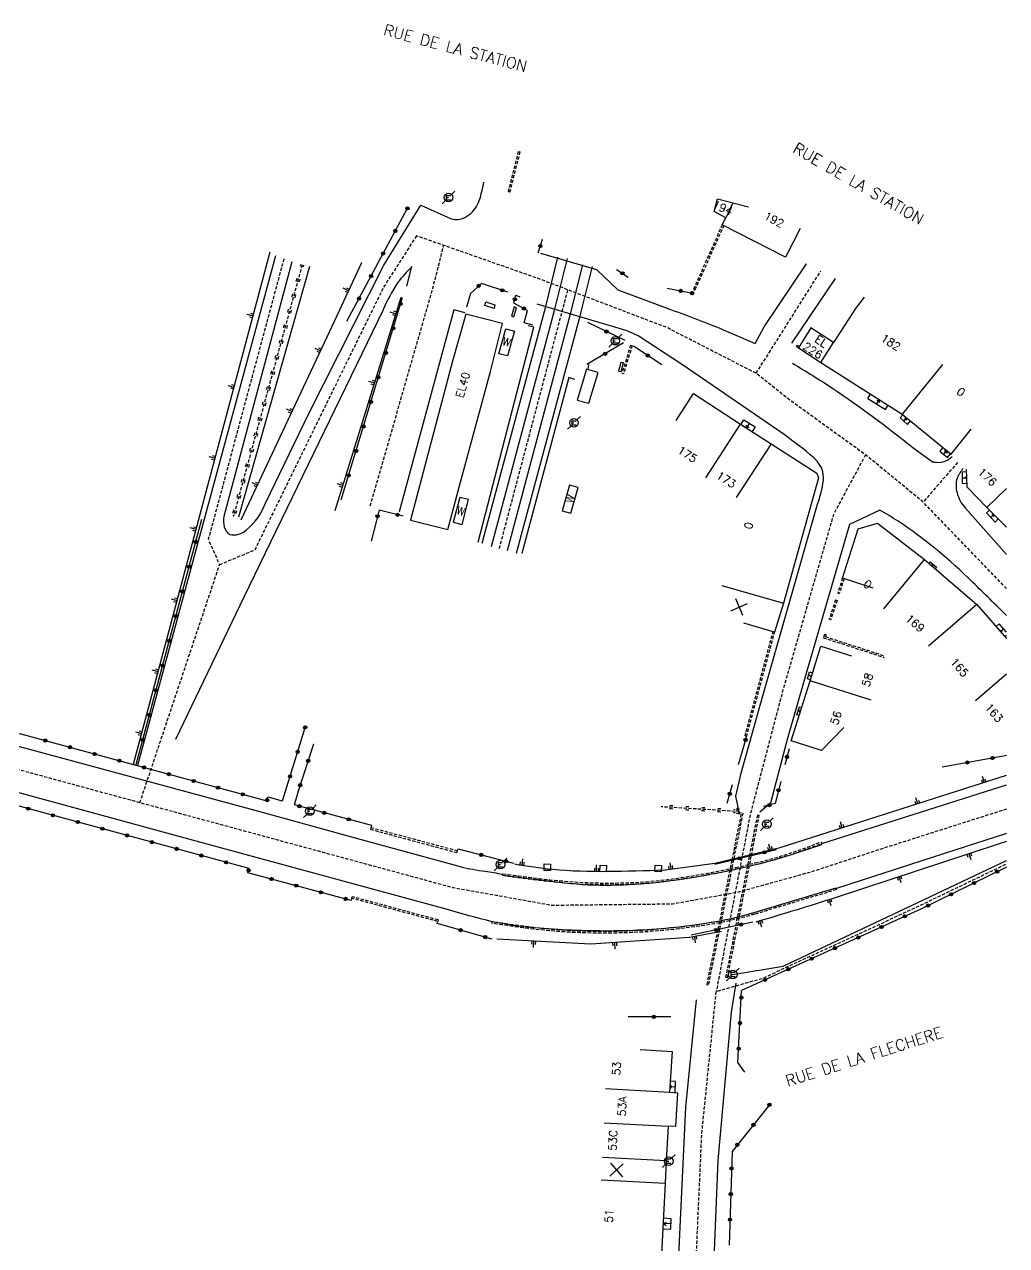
# Model space of a CAD drawing. Header units: millimetres. Extents: x 146000 to 147000, y 131000 to 131923.
# Drawn here: x 146846.6 to 147000, y 131661.8 to 131852.5 of the extents above; entities that cross this region are included whole.
import ezdxf
from ezdxf.enums import TextEntityAlignment as Align

# ---------------------------------------------------------------- set-up
doc = ezdxf.new("R2010")
doc.units = ezdxf.units.MM
doc.linetypes.add('DASHED', pattern=[0.75, 0.5, -0.25])
doc.layers.get('0').update_dxf_attribs({"linetype": 'CONTINUOUS'})
for name, color, linetype in [('W0001', 6, 'DASHED'), ('W0008', 7, 'CONTINUOUS'), ('W0100', 7, 'CONTINUOUS'), ('W0112', 1, 'DASHED'), ('W0211', 2, 'CONTINUOUS'), ('W0220', 5, 'DASHED'), ('W0322', 7, 'CONTINUOUS'), ('W0471', 7, 'CONTINUOUS'), ('W0700', 7, 'CONTINUOUS'), ('W0984', 7, 'CONTINUOUS'), ('W0989', 7, 'CONTINUOUS'), ('W0991', 7, 'CONTINUOUS'), ('W1102', 7, 'CONTINUOUS')]:
    doc.layers.add(name, color=color, linetype=linetype)
doc.styles.get("Standard").update_dxf_attribs({"font": 'romans.shx', "width": 0.85})

# ---------------------------------------------------------------- blocks, each defined once
blk = doc.blocks.new('t211o')
at = {"color": 0, "linetype": 'Continuous'}
for p, q in [((-0.29, 0.5), (-0.29, 0)), ((0, 1), (0, 0)), ((0.29, 0.5), (0.29, 0))]:
    blk.add_line(p, q, dxfattribs=at)
blk = doc.blocks.new('t322o')
at = {"color": 0, "linetype": 'Continuous'}
for radius in [0.25, 0.15]:
    blk.add_circle((0, 0), radius, dxfattribs=at)
blk = doc.blocks.new('t991o')
at = {"color": 0, "linetype": 'Continuous'}
for p, q in [((-1, 1), (1, -1)), ((-1, -1), (1, 1))]:
    blk.add_line(p, q, dxfattribs=at)
blk = doc.blocks.new('T471')
for p, q in [((-0.333334, 0.333334), (-0.333334, -0.333334)), ((-0.333334, 0.333334), (0.333334, 0.333334)), ((-0.333334, 0), (0, 0)), ((0.500001, 0.500001), (1.000002, 1.000002)), ((-0.500001, -0.500001), (-1.000002, -1.000002)), ((-0.333334, -0.333334), (0.333334, -0.333334))]:
    blk.add_line(p, q)
blk.add_ellipse((0, 0), major_axis=(0.471405, 0.471405), ratio=1, start_param=5.4977871438, end_param=11.780972451)
blk = doc.blocks.new('t112o')
at = {"color": 0, "linetype": 'Continuous'}
for p, q in [((-0.5, 0.5), (0.5, 0.5)), ((-0.5, -0.5), (-0.5, 0.5)), ((0.5, 0.5), (0.5, -0.5)), ((0.5, -0.5), (-0.5, -0.5))]:
    blk.add_line(p, q, dxfattribs=at)

msp = doc.modelspace()

# ---------------------------------------------------------------- linework, layer by layer
at = {"layer": 'W0001'}
for p, q in [((146960.89, 131798.03), (146970.97, 131813.99)), ((146992.35, 131784.12), (146986.97, 131777.92))]:
    msp.add_line(p, q, dxfattribs=at)
at = {"layer": 'W0001', "flags": 128}
for points in [[(146907.84, 131819.5), (146902.67, 131811.43), (146882.57, 131770.42), (146877.08, 131768.12), (146877.08, 131768.12)], [(146900.61, 131777.33), (146910.41, 131811.34), (146912.09, 131818.01), (146907.84, 131819.5), (146907.84, 131819.5)], [(147000, 131764.4), (146986.97, 131777.92), (146977.97, 131785.3), (146965.9, 131794.03), (146960.89, 131798.03), (146946.88, 131805.21), (146940.86, 131807.49), (146931.49, 131811.07), (146926.95, 131812.8), (146912.09, 131818.01), (146912.09, 131818.01)], [(146887.13, 131815.93), (146875.33, 131772.12), (146877.08, 131768.12), (146877.08, 131768.12)], [(146920.79, 131770.68), (146928.9, 131801.3), (146931.49, 131811.07), (146931.49, 131811.07)], [(146977.97, 131785.3), (146972.96, 131776), (146965.03, 131748.44), (146959.95, 131729.1), (146958.66, 131722.37)], [(147000, 131729.97), (146979.83, 131723.55), (146969.71, 131720.21), (146958, 131716.96), (146947.84, 131715.13), (146929, 131714.92), (146913.59, 131717.67), (146887.44, 131724.78), (146864.64, 131730.97), (146809.63, 131745.91), (146712.46, 131772.34), (146712.46, 131772.34)], [(146864.64, 131730.97), (146867.27, 131738.84), (146877.08, 131768.12), (146877.08, 131768.12)], [(147000, 131443), (146969.78, 131521.82), (146965.68, 131533.32), (146962.65, 131541.81), (146957.15, 131561.29), (146955.04, 131571.27), (146952.17, 131588.49), (146951.39, 131594.43), (146950.29, 131609.84), (146951.09, 131649.87), (146952.4, 131679.23), (146954.65, 131701.48), (146961.87, 131703.55), (146986.43, 131714.89), (147000, 131721.43)], [(146958.66, 131722.37), (146956.68, 131712.07)], [(146956.67, 131711.98), (146954.65, 131701.48), (146954.65, 131701.48)]]:
    msp.add_lwpolyline(points, dxfattribs=at)
at = {"layer": 'W0008'}
for p, q in [((146864.34, 131736.86), (146885.87, 131816.44)), ((146973.22, 131812.84), (146966.43, 131802.75))]:
    msp.add_line(p, q, dxfattribs=at)
at = {"layer": 'W0008', "flags": 128}
for points in [[(146888.39, 131815.43), (146877.77, 131775.65, 0.132), (146877.83, 131774.05, 0.1945), (146878.67, 131772.86, 0.2553), (146881.27, 131773.58, 0.1313), (146884.27, 131777.77), (146891.02, 131791.78), (146902.72, 131814.93), (146908.53, 131824.28), (146913.14, 131822.19, 0.256), (146916.04, 131822.78, 0.1497), (146917.65, 131825.03, 0.0438), (146918.34, 131827.9), (146918.34, 131827.9)], [(146927.23, 131816.78), (146935.95, 131814.24), (146939.28, 131811.08), (146947.67, 131807.95, -0.0138), (146956.28, 131804.62), (146960.74, 131802.67), (146962.13, 131805.29), (146968.73, 131815.15), (146968.73, 131815.15)], [(146906.35, 131811.65), (146907.14, 131814.71, 0.0369), (146904.89, 131812.14, 0.0419), (146902.62, 131807.94), (146880.87, 131763.06), (146870.21, 131740.82), (146870.21, 131740.82)], [(146958.28, 131729.3), (146957.72, 131731.98), (146958.57, 131735.6), (146961.54, 131746.23), (146970.45, 131777.57, 0.0529), (146971.4, 131781.29, 0.1128), (146971.15, 131783.13, 0.0907), (146969.85, 131784.89, 0.0217), (146965.24, 131788.47), (146949.41, 131799.35), (146942.45, 131803.9), (146940.74, 131804.65), (146926.67, 131808.82), (146926.67, 131808.82)], [(146966.56, 131799.6, -0.0098), (146972.87, 131795.68, -0.0204), (146985.35, 131786.46), (146988.44, 131784.22, 0.0191), (146989.07, 131784.13, 0.1195), (146990.41, 131784.29, 0.0846), (146991.5, 131785.06), (146991.5, 131785.06)], [(146993.2, 131783.19, 0.0134), (146992.69, 131782.43, 0.0541), (146992.28, 131781.65, 0.1483), (146992.26, 131779.41, 0.1211), (146993.53, 131777), (147000, 131769.75, -0.0069)], [(147000, 131760.21, 0.00259), (146994.74, 131765.36, 0.0478), (146983.07, 131774.93, 0.0087), (146980.2, 131776.68), (146975.47, 131774.42), (146968.52, 131750.65), (146965.74, 131740.84), (146963.15, 131730.91), (146961.47, 131729.47), (146961.47, 131729.47)], [(146713.33, 131775.91), (146749.39, 131766.71), (146788.73, 131755.93), (146790.65, 131754.71), (146793.25, 131754.01), (146811.96, 131748.83), (146838.89, 131741.6), (146883.72, 131729.47), (146899.18, 131725.21), (146914.68, 131720.99, 0.0278), (146918.62, 131720.26, -0.0041), (146921.21, 131719.83), (146921.3, 131719.63), (146931, 131718.47, 0.033), (146938.29, 131718.1, 0.0244), (146945.6, 131718.58, 0.0212), (146955.46, 131720.15, 0.0284), (146966.08, 131722.79), (146971.17, 131724.42), (146971.14, 131724.61), (147000, 131733.75, 0.067)], [(147000, 131726.17), (146988.51, 131722.48), (146973.45, 131717.57), (146973.34, 131717.63), (146960.54, 131713.77, -0.0416), (146950.41, 131711.73, -0.0286), (146938.72, 131710.94, -0.0236), (146926.99, 131711.38, -0.0331), (146919.65, 131712.38, -0.0126), (146912.49, 131714.35), (146875.71, 131724.35), (146826.83, 131737.66), (146788.74, 131747.91), (146784.63, 131748.99), (146753.76, 131757.44), (146711.37, 131769.18), (146711.37, 131769.18)], [(146957.71, 131702.77), (146956.97, 131698.25), (146954.91, 131675.07), (146953.84, 131649.41), (146953.05, 131625.29, 0.0155), (146952.97, 131611.91, 0.0171), (146954.42, 131592, 0.025), (146955.99, 131580.12, 0.0499), (146956.73, 131577.46, 0.0814), (146958.65, 131574.54, 0.0503), (146961.9, 131571.59), (146965.11, 131569.16), (146977.55, 131560.03, 0.0404), (146991.26, 131551.13, 0.0425), (146995.09, 131549.5, 0.0537), (146999.83, 131548.65, 0.000638), (147000, 131548.63, 0.0016)], [(147000, 131435.15), (146985.16, 131474), (146978.49, 131491.28), (146968.13, 131518.35, -0.005), (146963.61, 131530.47, -0.0075), (146960.16, 131540.47, -0.0235), (146953.35, 131565.09, -0.0164), (146950.33, 131580.89, -0.0165), (146948.35, 131596.86, -0.0107), (146947.61, 131607.77, -0.0221), (146947.52, 131630.46), (146948.34, 131650.32), (146949.89, 131683.4), (146951.59, 131700.2), (146951.59, 131700.2)]]:
    msp.add_lwpolyline(points, format="xyb", dxfattribs=at)
for points in [[(146915.43, 131807.48), (146913.67, 131807.96), (146905.13, 131776.39), (146905.13, 131776.39)], [(146917.48, 131771.64), (146926.15, 131805.22), (146925.3, 131805.45), (146925.3, 131805.45)], [(146932.56, 131797.06), (146931.65, 131797.38), (146924.3, 131769.88), (146924.3, 131769.88)], [(146934.38, 131798.68), (146932.93, 131793.85), (146934.76, 131793.35), (146936.2, 131798.18), (146934.38, 131798.68), (146934.38, 131798.68)]]:
    msp.add_lwpolyline(points, dxfattribs=at)
at = {"layer": 'W0100'}
for p, q in [((146978.33, 131794.1), (146978.76, 131794.78)), ((146978.33, 131794.1), (146981.07, 131792.37)), ((146979.7, 131793.23), (146980.13, 131793.91)), ((146980.13, 131793.91), (146979.73, 131793.71)), ((146980.13, 131793.91), (146980.11, 131793.47)), ((146981.07, 131792.37), (146981.5, 131793.04)), ((146959.4, 131789.5), (146959.39, 131789.92)), ((146959.87, 131790.22), (146959.4, 131789.5)), ((146959.4, 131789.5), (146959.79, 131789.66)), ((146983.97, 131790.56), (146984.39, 131791.07)), ((146984.39, 131791.07), (146984.06, 131790.95)), ((146984.39, 131791.07), (146984.34, 131790.73)), ((146990.19, 131785.39), (146990.66, 131785.96)), ((146990.66, 131785.96), (146990.23, 131785.88)), ((146990.66, 131785.96), (146990.67, 131785.53)), ((146993.08, 131781.71), (146993.73, 131781.7)), ((146993.73, 131781.7), (146993.55, 131781.79)), ((146993.73, 131781.7), (146993.55, 131781.61)), ((146997.54, 131775.51), (146998.02, 131775.98)), ((146998.02, 131775.98), (146997.72, 131775.94)), ((146998.02, 131775.98), (146997.97, 131775.69)), ((146988.55, 131768.16), (146988.36, 131767.94)), ((146988.36, 131767.94), (146988.39, 131768.11)), ((146988.36, 131767.94), (146988.52, 131768)), ((146999.54, 131758.11), (146999.06, 131757.68)), ((146999.06, 131757.68), (146999.16, 131757.97)), ((146999.06, 131757.68), (146999.37, 131757.75)), ((146969.07, 131750.87), (146969.54, 131750.73)), ((146969.54, 131750.73), (146969.31, 131750.65)), ((146969.54, 131750.73), (146969.39, 131750.91)), ((146967.47, 131745.34), (146967.8, 131745.24)), ((146967.8, 131745.24), (146967.59, 131745.18)), ((146967.8, 131745.24), (146967.66, 131745.41)), ((146947.41, 131686.62), (146947.67, 131686.82)), ((146947.41, 131686.62), (146947.64, 131686.39)), ((146948.27, 131686.57), (146947.41, 131686.62)), ((146946.35, 131665.24), (146946.89, 131665.49)), ((146946.35, 131665.24), (146946.86, 131664.94)), ((146947.58, 131665.18), (146946.35, 131665.24))]:
    msp.add_line(p, q, dxfattribs=at)
at = {"layer": 'W0100', "flags": 128}
for points in [[(146967.76, 131820.63), (146965.49, 131816.18), (146955.59, 131821.21), (146956.14, 131822.33), (146954.33, 131823.3), (146954.86, 131825.29), (146959.69, 131824.01), (146959.69, 131824.01)], [(146918.54, 131808.62), (146918.68, 131809.17), (146920.09, 131808.71), (146919.95, 131808.16), (146918.54, 131808.62), (146918.54, 131808.62)], [(146977.77, 131809.94), (146976.42, 131808.14), (146972.98, 131802.83), (146969.42, 131805.13), (146967.5, 131802), (146970.98, 131799.74), (146983.69, 131791.64), (146991.33, 131785.42), (146994.49, 131789.29), (146994.49, 131789.29)], [(146921.3, 131805.82), (146915.54, 131807.29), (146913.48, 131799.94), (146908.88, 131782.58), (146906.9, 131775.11), (146912.76, 131773.62), (146912.76, 131773.62)], [(146923.02, 131806.85), (146923.44, 131808.27), (146923.09, 131808.39), (146922.66, 131806.93), (146923.02, 131806.85), (146923.02, 131806.85)], [(146912.76, 131773.62), (146914.71, 131781.03), (146919.38, 131798.34), (146921.3, 131805.82), (146921.3, 131805.82)], [(146921.77, 131804.99), (146923.15, 131804.63), (146922.07, 131800.74), (146920.69, 131801.09), (146921.77, 131804.99), (146921.77, 131804.99)], [(146940.15, 131799.67), (146939.74, 131799.71), (146939.4, 131798.36), (146939.81, 131798.32), (146940.15, 131799.67), (146940.15, 131799.67)], [(146948.39, 131790.68), (146951.11, 131794.88), (146958.46, 131790.11), (146963.21, 131787.04), (146970.35, 131782.46), (146970.63, 131781.73), (146965.14, 131762.16), (146963.78, 131757.63), (146958.97, 131758.99), (146958.97, 131758.99)], [(146958.53, 131790.07), (146958.98, 131790.78), (146960.75, 131789.66), (146960.28, 131788.93), (146960.28, 131788.93)], [(146993.69, 131782.62), (146993.06, 131782.59), (146993.09, 131780.82), (146993.77, 131780.85), (146993.77, 131780.85)], [(146993.67, 131783.08), (146993.79, 131780.32), (146996.94, 131777.06), (147000, 131773.98)], [(146933.1, 131780.19), (146931.73, 131780.56), (146930.57, 131776.55), (146931.94, 131776.18), (146933.1, 131780.19), (146933.1, 131780.19)], [(146914.96, 131774.4), (146915.98, 131778.3), (146914.62, 131778.65), (146913.59, 131774.76), (146914.96, 131774.4), (146914.96, 131774.4)], [(146997.34, 131776.67), (146996.88, 131776.22), (146998.2, 131774.8), (146998.7, 131775.29), (146998.7, 131775.29)], [(146979.14, 131764.5), (146974.38, 131766.02), (146976.84, 131773.74), (146979.85, 131774.62), (146987.16, 131768.97), (146995.38, 131761.91), (147000, 131756.6)], [(146987.87, 131768.36), (146988.05, 131768.58), (146989.04, 131767.74), (146988.85, 131767.52), (146988.85, 131767.52)], [(147000, 131757.59), (146998.84, 131758.89), (146998.36, 131758.48), (146998.36, 131758.48)], [(146999.73, 131756.9), (147000, 131757.13)], [(146974.58, 131742.74), (146971.11, 131739.14), (146966.34, 131740.64), (146969.31, 131749.99), (146971.01, 131755.42), (146975.78, 131753.91), (146975.78, 131753.91)], [(146969.37, 131750.18), (146968.91, 131750.33), (146969.24, 131751.41), (146969.71, 131751.27), (146969.71, 131751.27)], [(146967.6, 131744.61), (146967.26, 131744.71), (146967.68, 131745.97), (146968, 131745.87), (146968, 131745.87)], [(146942.75, 131692.44), (146947.75, 131692.14), (146947.36, 131685.76), (146948.6, 131685.67), (146948.27, 131680.4), (146947.14, 131680.47), (146946.86, 131675.11), (146946.69, 131671.57), (146946.09, 131660.39), (146945.77, 131654.63), (146945.49, 131648.88), (146940.49, 131649.14), (146940.49, 131649.14)], [(146948.23, 131685.7), (146948.31, 131687.44), (146947.47, 131687.49), (146947.47, 131687.49)], [(146946.31, 131664.41), (146947.55, 131664.35), (146947.62, 131666.01), (146946.4, 131666.07), (146946.4, 131666.07)]]:
    msp.add_lwpolyline(points, dxfattribs=at)
at = {"layer": 'W0100'}
for points in [[(146983.79, 131791.56), (146983.4, 131791.07), (146984.54, 131790.05), (146984.98, 131790.59)], [(146990.06, 131786.45), (146989.59, 131785.88), (146990.79, 131784.9), (146991.26, 131785.47)]]:
    msp.add_lwpolyline(points, dxfattribs=at)
at = {"layer": 'W0112'}
for p, q in [((146922.19, 131826.39), (146923.79, 131832.66)), ((146922.43, 131826.33), (146924.03, 131832.6)), ((146923.79, 131832.66), (146924.03, 131832.6)), ((146922.43, 131826.33), (146922.19, 131826.39)), ((146955.59, 131821.21), (146951.09, 131811.12)), ((146955.82, 131821.1), (146951.32, 131811.02)), ((146951.09, 131811.12), (146951.32, 131811.02)), ((146941.27, 131802.42), (146939.94, 131798.02)), ((146941.51, 131802.34), (146940.18, 131797.94)), ((146941.27, 131802.42), (146941.51, 131802.34)), ((146967.29, 131802.43), (146967.15, 131802.21)), ((146967.15, 131802.21), (146967.5, 131802)), ((146967.29, 131802.43), (146967.63, 131802.21)), ((146940.18, 131797.94), (146939.94, 131798.02)), ((146974.38, 131766.02), (146973.63, 131763.7)), ((146974.61, 131765.95), (146973.86, 131763.62)), ((146973.63, 131763.7), (146973.86, 131763.62)), ((146973.28, 131762.64), (146972.3, 131759.61)), ((146973.52, 131762.56), (146972.54, 131759.53)), ((146973.28, 131762.64), (146973.52, 131762.56)), ((146972.54, 131759.53), (146972.3, 131759.61)), ((146959.15, 131741.39), (146963.54, 131757.69)), ((146959.39, 131741.32), (146963.78, 131757.63)), ((146971.56, 131757.26), (146971.38, 131756.73)), ((146971.8, 131757.18), (146971.56, 131757.26)), ((146971.8, 131757.18), (146971.7, 131756.9)), ((146971.38, 131756.73), (146980.9, 131753.67)), ((146971.7, 131756.9), (146980.98, 131753.91)), ((146959.15, 131741.39), (146959.39, 131741.32)), ((146958.52, 131729.16), (146957.08, 131721.99)), ((146958.81, 131729.34), (146957.35, 131722.06)), ((146957.87, 131730.12), (146957.84, 131729.33)), ((146957.84, 131729.33), (146958.52, 131729.16)), ((146957.87, 131730.12), (146958.12, 131730.11)), ((146958.12, 131730.11), (146958.1, 131729.52)), ((146958.1, 131729.52), (146958.81, 131729.34)), ((146959.88, 131722.66), (146961.14, 131729.09)), ((146960.15, 131722.73), (146961.38, 131729.04)), ((146961.14, 131729.09), (146961.38, 131729.04)), ((146900.72, 131727.11), (146900.64, 131726.82)), ((146900.64, 131726.82), (146914.19, 131723.17)), ((146900.72, 131727.11), (146914.26, 131723.47)), ((146970.33, 131724.58), (146971.05, 131724.85)), ((146971.05, 131724.85), (146971.14, 131724.61)), ((146914.19, 131723.17), (146914.27, 131723.47)), ((146964.51, 131722.57), (146965.26, 131722.79)), ((146965.26, 131722.79), (146966, 131723.03)), ((146965.33, 131722.55), (146966.08, 131722.79)), ((146966, 131723.03), (146966.73, 131723.27)), ((146966.08, 131722.79), (146966.81, 131723.03)), ((146966.73, 131723.27), (146967.45, 131723.52)), ((146966.81, 131723.03), (146967.53, 131723.28)), ((146967.45, 131723.52), (146968.17, 131723.78)), ((146967.53, 131723.28), (146968.26, 131723.54)), ((146968.17, 131723.78), (146968.89, 131724.04)), ((146968.26, 131723.54), (146968.98, 131723.8)), ((146968.89, 131724.04), (146969.61, 131724.31)), ((146968.98, 131723.8), (146969.7, 131724.07)), ((146969.61, 131724.31), (146970.33, 131724.58)), ((146969.7, 131724.07), (146970.42, 131724.34)), ((146970.42, 131724.34), (146971.14, 131724.61)), ((146957.08, 131721.99), (146954.9, 131711.15)), ((146957.35, 131722.06), (146955.16, 131711.21)), ((146956.81, 131720.68), (146957.71, 131720.87)), ((146957.71, 131720.87), (146958.47, 131721.03)), ((146957.75, 131711.77), (146959.88, 131722.66)), ((146958.02, 131711.82), (146960.15, 131722.73)), ((146958.47, 131721.03), (146959.24, 131721.2)), ((146958.53, 131720.79), (146959.29, 131720.96)), ((146959.24, 131721.2), (146959.88, 131721.35)), ((146959.29, 131720.96), (146959.83, 131721.08)), ((146959.83, 131721.08), (146960.81, 131721.31)), ((146959.88, 131721.35), (146960.75, 131721.56)), ((146960.75, 131721.56), (146961.51, 131721.74)), ((146960.81, 131721.31), (146961.57, 131721.5)), ((146961.51, 131721.74), (146962.27, 131721.94)), ((146961.57, 131721.5), (146962.33, 131721.7)), ((146962.27, 131721.94), (146963.02, 131722.14)), ((146962.33, 131721.7), (146963.08, 131721.9)), ((146963.02, 131722.14), (146963.77, 131722.35)), ((146963.08, 131721.9), (146963.84, 131722.11)), ((146963.77, 131722.35), (146964.51, 131722.57)), ((146963.84, 131722.11), (146964.59, 131722.33)), ((146964.59, 131722.33), (146965.33, 131722.55)), ((146921.33, 131719.87), (146921.3, 131719.63)), ((146921.3, 131719.63), (146922.1, 131719.51)), ((146921.33, 131719.87), (146922.14, 131719.76)), ((146922.1, 131719.51), (146922.91, 131719.4)), ((146922.14, 131719.76), (146922.94, 131719.65)), ((146922.91, 131719.4), (146923.72, 131719.3)), ((146922.94, 131719.65), (146923.75, 131719.54)), ((146923.72, 131719.3), (146924.52, 131719.19)), ((146923.75, 131719.54), (146924.56, 131719.44)), ((146924.52, 131719.19), (146925.33, 131719.08)), ((146924.56, 131719.44), (146925.36, 131719.33)), ((146925.33, 131719.08), (146926.14, 131718.98)), ((146925.36, 131719.33), (146926.17, 131719.23)), ((146926.14, 131718.98), (146926.95, 131718.88)), ((146926.17, 131719.23), (146926.98, 131719.13)), ((146926.98, 131719.13), (146927.78, 131719.04)), ((146927.78, 131719.04), (146928.59, 131718.95)), ((146928.59, 131718.95), (146929.4, 131718.86)), ((146946.03, 131718.86), (146946.82, 131718.95)), ((146946.82, 131718.95), (146947.6, 131719.05)), ((146947.6, 131719.05), (146948.39, 131719.16)), ((146948.39, 131719.16), (146949.17, 131719.27)), ((146948.42, 131718.91), (146949.21, 131719.03)), ((146949.17, 131719.27), (146949.95, 131719.4)), ((146949.21, 131719.03), (146949.99, 131719.15)), ((146949.95, 131719.4), (146950.73, 131719.52)), ((146949.99, 131719.15), (146950.78, 131719.28)), ((146950.73, 131719.52), (146951.52, 131719.66)), ((146950.78, 131719.28), (146951.56, 131719.41)), ((146951.52, 131719.66), (146952.3, 131719.8)), ((146951.56, 131719.41), (146952.34, 131719.55)), ((146952.3, 131719.8), (146953.08, 131719.94)), ((146952.34, 131719.55), (146953.12, 131719.69)), ((146953.08, 131719.94), (146953.86, 131720.09)), ((146953.12, 131719.69), (146953.9, 131719.84)), ((146953.86, 131720.09), (146954.64, 131720.24)), ((146953.9, 131719.84), (146954.68, 131719.99)), ((146954.64, 131720.24), (146955.41, 131720.39)), ((146954.68, 131719.99), (146955.46, 131720.15)), ((146955.41, 131720.39), (146956.18, 131720.55)), ((146955.46, 131720.15), (146956.23, 131720.3)), ((146956.18, 131720.55), (146956.81, 131720.68)), ((146956.23, 131720.3), (146956.76, 131720.41)), ((146956.76, 131720.41), (146957.76, 131720.62)), ((146957.76, 131720.62), (146958.53, 131720.79)), ((146926.95, 131718.88), (146927.76, 131718.79)), ((146927.76, 131718.79), (146928.56, 131718.7)), ((146928.56, 131718.7), (146929.37, 131718.62)), ((146929.37, 131718.62), (146930.19, 131718.54)), ((146929.4, 131718.86), (146930.21, 131718.79)), ((146930.19, 131718.54), (146931, 131718.47)), ((146930.21, 131718.79), (146931.02, 131718.72)), ((146931, 131718.47), (146931.79, 131718.4)), ((146931.02, 131718.72), (146931.81, 131718.65)), ((146931.79, 131718.4), (146932.58, 131718.35)), ((146931.81, 131718.65), (146932.6, 131718.6)), ((146932.58, 131718.35), (146933.37, 131718.3)), ((146932.6, 131718.6), (146933.39, 131718.55)), ((146933.37, 131718.3), (146934.17, 131718.26)), ((146933.39, 131718.55), (146934.18, 131718.51)), ((146934.17, 131718.26), (146934.96, 131718.23)), ((146934.18, 131718.51), (146934.97, 131718.48)), ((146934.96, 131718.23), (146935.76, 131718.2)), ((146934.97, 131718.48), (146935.76, 131718.45)), ((146935.76, 131718.45), (146936.55, 131718.43)), ((146935.76, 131718.2), (146936.55, 131718.18)), ((146936.55, 131718.43), (146937.35, 131718.42)), ((146936.55, 131718.18), (146937.34, 131718.17)), ((146937.34, 131718.17), (146938.14, 131718.17)), ((146937.35, 131718.42), (146938.14, 131718.42)), ((146938.14, 131718.42), (146938.93, 131718.43)), ((146938.14, 131718.17), (146938.93, 131718.18)), ((146938.93, 131718.43), (146939.72, 131718.44)), ((146938.93, 131718.18), (146939.73, 131718.19)), ((146939.72, 131718.44), (146940.51, 131718.46)), ((146939.73, 131718.19), (146940.52, 131718.21)), ((146940.51, 131718.46), (146941.3, 131718.49)), ((146940.52, 131718.21), (146941.32, 131718.24)), ((146941.3, 131718.49), (146942.09, 131718.53)), ((146941.32, 131718.24), (146942.11, 131718.28)), ((146942.09, 131718.53), (146942.88, 131718.58)), ((146942.11, 131718.28), (146942.9, 131718.33)), ((146942.88, 131718.58), (146943.67, 131718.64)), ((146942.9, 131718.33), (146943.69, 131718.39)), ((146943.67, 131718.64), (146944.46, 131718.7)), ((146943.69, 131718.39), (146944.48, 131718.45)), ((146944.46, 131718.7), (146945.25, 131718.78)), ((146944.48, 131718.45), (146945.27, 131718.53)), ((146945.25, 131718.78), (146946.03, 131718.86)), ((146945.27, 131718.53), (146946.06, 131718.61)), ((146946.06, 131718.61), (146946.85, 131718.7)), ((146946.85, 131718.7), (146947.64, 131718.8)), ((146947.64, 131718.8), (146948.42, 131718.91)), ((146973.34, 131717.63), (146960.54, 131713.77)), ((146973.41, 131717.39), (146960.61, 131713.54)), ((146973.34, 131717.63), (146973.41, 131717.39)), ((146897.74, 131716.05), (146897.81, 131716.29)), ((146911.15, 131712.42), (146897.74, 131716.05)), ((146911.22, 131712.66), (146897.81, 131716.29)), ((146959.01, 131713.34), (146958.28, 131713.16)), ((146959.78, 131713.55), (146959.01, 131713.34)), ((146959.85, 131713.31), (146959.07, 131713.1)), ((146960.54, 131713.77), (146959.78, 131713.55)), ((146960.61, 131713.54), (146959.85, 131713.31)), ((146911.22, 131712.66), (146911.15, 131712.42)), ((146919.61, 131712.14), (146919.65, 131712.38)), ((146920.43, 131712.01), (146919.61, 131712.14)), ((146920.47, 131712.26), (146919.65, 131712.38)), ((146921.24, 131711.89), (146920.43, 131712.01)), ((146921.28, 131712.14), (146920.47, 131712.26)), ((146922.06, 131711.77), (146921.24, 131711.89)), ((146922.1, 131712.02), (146921.28, 131712.14)), ((146922.88, 131711.65), (146922.06, 131711.77)), ((146922.91, 131711.9), (146922.1, 131712.02)), ((146923.69, 131711.54), (146922.88, 131711.65)), ((146923.73, 131711.79), (146922.91, 131711.9)), ((146924.51, 131711.43), (146923.69, 131711.54)), ((146924.54, 131711.68), (146923.73, 131711.79)), ((146925.33, 131711.32), (146924.51, 131711.43)), ((146925.36, 131711.57), (146924.54, 131711.68)), ((146926.15, 131711.22), (146925.33, 131711.32)), ((146926.18, 131711.47), (146925.36, 131711.57)), ((146926.99, 131711.38), (146926.18, 131711.47)), ((146927.8, 131711.3), (146926.99, 131711.38)), ((146947.19, 131711.36), (146946.39, 131711.28)), ((146948, 131711.44), (146947.19, 131711.36)), ((146948.8, 131711.53), (146948, 131711.44)), ((146949.61, 131711.63), (146948.8, 131711.53)), ((146949.64, 131711.38), (146948.83, 131711.28)), ((146950.41, 131711.73), (146949.61, 131711.63)), ((146950.45, 131711.48), (146949.64, 131711.38)), ((146951.2, 131711.83), (146950.41, 131711.73)), ((146951.24, 131711.59), (146950.45, 131711.48)), ((146951.99, 131711.95), (146951.2, 131711.83)), ((146952.03, 131711.7), (146951.24, 131711.59)), ((146952.78, 131712.06), (146951.99, 131711.95)), ((146952.82, 131711.82), (146952.03, 131711.7)), ((146953.57, 131712.19), (146952.78, 131712.06)), ((146953.61, 131711.95), (146952.82, 131711.82)), ((146954.35, 131712.33), (146953.57, 131712.19)), ((146954.4, 131712.08), (146953.61, 131711.95)), ((146955.13, 131712.47), (146954.35, 131712.33)), ((146955.18, 131712.23), (146954.4, 131712.08)), ((146955.96, 131712.38), (146955.11, 131712.21)), ((146955.92, 131712.62), (146955.16, 131712.48)), ((146956.69, 131712.79), (146955.92, 131712.62)), ((146956.75, 131712.54), (146955.96, 131712.38)), ((146956.18, 131703.69), (146957.75, 131711.77)), ((146956.42, 131703.64), (146958.02, 131711.82)), ((146957.47, 131712.96), (146956.69, 131712.79)), ((146957.53, 131712.72), (146956.75, 131712.54)), ((146958.28, 131713.16), (146957.47, 131712.96)), ((146958.23, 131712.89), (146957.53, 131712.72)), ((146959.07, 131713.1), (146958.23, 131712.89)), ((146926.97, 131711.13), (146926.15, 131711.22)), ((146927.77, 131711.05), (146926.97, 131711.13)), ((146928.58, 131710.97), (146927.77, 131711.05)), ((146928.6, 131711.22), (146927.8, 131711.3)), ((146929.39, 131710.9), (146928.58, 131710.97)), ((146929.41, 131711.15), (146928.6, 131711.22)), ((146930.19, 131710.84), (146929.39, 131710.9)), ((146930.21, 131711.09), (146929.41, 131711.15)), ((146931, 131710.79), (146930.19, 131710.84)), ((146931.02, 131711.04), (146930.21, 131711.09)), ((146931.81, 131710.74), (146931, 131710.79)), ((146931.83, 131710.99), (146931.02, 131711.04)), ((146932.62, 131710.7), (146931.81, 131710.74)), ((146932.63, 131710.95), (146931.83, 131710.99)), ((146933.43, 131710.66), (146932.62, 131710.7)), ((146933.44, 131710.91), (146932.63, 131710.95)), ((146934.24, 131710.64), (146933.43, 131710.66)), ((146934.25, 131710.89), (146933.44, 131710.91)), ((146935.05, 131710.62), (146934.24, 131710.64)), ((146935.06, 131710.87), (146934.25, 131710.89)), ((146935.87, 131710.6), (146935.05, 131710.62)), ((146935.87, 131710.85), (146935.06, 131710.87)), ((146936.68, 131710.85), (146935.87, 131710.85)), ((146936.68, 131710.6), (146935.87, 131710.6)), ((146937.49, 131710.85), (146936.68, 131710.85)), ((146937.49, 131710.6), (146936.68, 131710.6)), ((146938.3, 131710.85), (146937.49, 131710.85)), ((146938.3, 131710.6), (146937.49, 131710.6)), ((146939.11, 131710.87), (146938.3, 131710.85)), ((146939.11, 131710.62), (146938.3, 131710.6)), ((146939.92, 131710.89), (146939.11, 131710.87)), ((146939.92, 131710.64), (146939.11, 131710.62)), ((146940.73, 131710.91), (146939.92, 131710.89)), ((146940.74, 131710.66), (146939.92, 131710.64)), ((146941.54, 131710.95), (146940.73, 131710.91)), ((146941.55, 131710.7), (146940.74, 131710.66)), ((146942.34, 131710.99), (146941.54, 131710.95)), ((146942.36, 131710.74), (146941.55, 131710.7)), ((146943.15, 131711.03), (146942.34, 131710.99)), ((146943.17, 131710.78), (146942.36, 131710.74)), ((146943.96, 131711.08), (146943.15, 131711.03)), ((146943.98, 131710.83), (146943.17, 131710.78)), ((146944.77, 131711.14), (146943.96, 131711.08)), ((146944.79, 131710.89), (146943.98, 131710.83)), ((146945.58, 131711.21), (146944.77, 131711.14)), ((146945.6, 131710.96), (146944.79, 131710.89)), ((146946.39, 131711.28), (146945.58, 131711.21)), ((146946.41, 131711.03), (146945.6, 131710.96)), ((146947.22, 131711.11), (146946.41, 131711.03)), ((146948.03, 131711.19), (146947.22, 131711.11)), ((146948.83, 131711.28), (146948.03, 131711.19)), ((146954.9, 131711.15), (146953.16, 131702.51)), ((146955.16, 131711.21), (146953.4, 131702.46)), ((146956.42, 131703.64), (146956.18, 131703.69)), ((146953.4, 131702.46), (146953.16, 131702.51))]:
    msp.add_line(p, q, dxfattribs=at)
at = {"layer": 'W0211'}
for p, q in [((146863.65, 131737), (146884.98, 131817)), ((146891.12, 131814.69), (146880.06, 131775.54)), ((146895.14, 131776.61), (146905.43, 131809.91))]:
    msp.add_line(p, q, dxfattribs=at)
at = {"layer": 'W0211', "flags": 128}
for points in [[(146880.48, 131775.17), (146895.07, 131806.27), (146899.32, 131815.32), (146899.32, 131815.32)], [(146945.95, 131720.39), (146954.46, 131721.55), (146964.62, 131723.98), (147000, 131735.27)], [(146957.26, 131704.15), (146965.12, 131705.45), (146986.15, 131715.39), (147000, 131721.94)], [(146955.48, 131710.87), (146950.47, 131709.94), (146935.07, 131708.86), (146920.41, 131709.66), (146920.41, 131709.66)]]:
    msp.add_lwpolyline(points, dxfattribs=at)
for points in [[(147000, 131724.89), (146998.67, 131724.48), (146973.37, 131716.18, -0.0067), (146960.83, 131712.32), (146960.83, 131712.32)], [(146923.14, 131721.4, 0.0141), (146929.12, 131720.58, 0.0264), (146937.64, 131720.26, 0.0069), (146946.54, 131720.48), (146946.54, 131720.48)]]:
    msp.add_lwpolyline(points, format="xyb", dxfattribs=at)
at = {"layer": 'W0220'}
for p, q in [((146889.98, 131814.97), (146879.23, 131775.66)), ((146889.74, 131815.04), (146889.67, 131814.79)), ((146890.22, 131814.9), (146890.15, 131814.66)), ((146889.08, 131812.62), (146889.01, 131812.38)), ((146889.14, 131812.87), (146889.08, 131812.62)), ((146889.56, 131812.49), (146889.49, 131812.25)), ((146889.62, 131812.73), (146889.56, 131812.49)), ((146888.42, 131810.21), (146888.35, 131809.97)), ((146888.48, 131810.45), (146888.42, 131810.21)), ((146888.9, 131810.08), (146888.83, 131809.84)), ((146888.97, 131810.32), (146888.9, 131810.08)), ((146887.76, 131807.8), (146887.69, 131807.56)), ((146887.82, 131808.04), (146887.76, 131807.8)), ((146888.24, 131807.67), (146888.17, 131807.43)), ((146888.31, 131807.91), (146888.24, 131807.67)), ((146887.1, 131805.39), (146887.03, 131805.15)), ((146887.16, 131805.63), (146887.1, 131805.39)), ((146887.58, 131805.26), (146887.52, 131805.02)), ((146887.65, 131805.5), (146887.58, 131805.26)), ((146886.44, 131802.98), (146886.37, 131802.74)), ((146886.51, 131803.22), (146886.44, 131802.98)), ((146886.99, 131803.09), (146886.92, 131802.85)), ((146886.92, 131802.85), (146886.86, 131802.61)), ((146885.78, 131800.57), (146885.71, 131800.33)), ((146885.85, 131800.81), (146885.78, 131800.57)), ((146886.26, 131800.43), (146886.2, 131800.19)), ((146886.33, 131800.68), (146886.26, 131800.43)), ((146885.12, 131798.16), (146885.06, 131797.91)), ((146885.19, 131798.4), (146885.12, 131798.16)), ((146885.6, 131798.02), (146885.54, 131797.78)), ((146885.67, 131798.26), (146885.6, 131798.02)), ((146884.46, 131795.74), (146884.4, 131795.5)), ((146884.53, 131795.98), (146884.46, 131795.74)), ((146884.94, 131795.61), (146884.88, 131795.37)), ((146885.01, 131795.85), (146884.94, 131795.61)), ((146883.8, 131793.33), (146883.74, 131793.09)), ((146883.87, 131793.57), (146883.8, 131793.33)), ((146884.35, 131793.44), (146884.28, 131793.2)), ((146884.28, 131793.2), (146884.22, 131792.96)), ((146883.14, 131790.92), (146883.08, 131790.68)), ((146883.21, 131791.16), (146883.14, 131790.92)), ((146883.63, 131790.79), (146883.56, 131790.55)), ((146883.69, 131791.03), (146883.63, 131790.79)), ((146882.48, 131788.51), (146882.42, 131788.27)), ((146882.55, 131788.75), (146882.48, 131788.51)), ((146882.97, 131788.38), (146882.9, 131788.14)), ((146883.03, 131788.62), (146882.97, 131788.38)), ((146881.82, 131786.1), (146881.76, 131785.86)), ((146881.89, 131786.34), (146881.82, 131786.1)), ((146882.31, 131785.97), (146882.24, 131785.72)), ((146882.37, 131786.21), (146882.31, 131785.97)), ((146881.23, 131783.93), (146881.17, 131783.69)), ((146881.71, 131783.8), (146881.65, 131783.55)), ((146881.17, 131783.69), (146881.1, 131783.44)), ((146881.65, 131783.55), (146881.58, 131783.31)), ((146880.51, 131781.27), (146880.44, 131781.03)), ((146880.57, 131781.52), (146880.51, 131781.27)), ((146880.99, 131781.14), (146880.92, 131780.9)), ((146881.05, 131781.38), (146880.99, 131781.14)), ((146879.85, 131778.86), (146879.78, 131778.62)), ((146879.91, 131779.1), (146879.85, 131778.86)), ((146880.33, 131778.73), (146880.26, 131778.49)), ((146880.4, 131778.97), (146880.33, 131778.73)), ((146879.19, 131776.45), (146879.12, 131776.21)), ((146879.25, 131776.69), (146879.19, 131776.45)), ((146879.67, 131776.32), (146879.6, 131776.08)), ((146879.74, 131776.56), (146879.67, 131776.32)), ((146947.65, 131730.49), (146947.4, 131730.5)), ((146947.9, 131730.47), (146947.65, 131730.49)), ((146956.04, 131729.72), (146946.06, 131730.33)), ((146947.62, 131729.99), (146947.37, 131730)), ((146947.86, 131729.97), (146947.62, 131729.99)), ((146950.11, 131729.83), (146949.86, 131729.85)), ((146950.14, 131730.33), (146949.89, 131730.35)), ((146950.36, 131729.82), (146950.11, 131729.83)), ((146950.39, 131730.32), (146950.14, 131730.33)), ((146952.61, 131729.68), (146952.36, 131729.7)), ((146952.64, 131730.18), (146952.39, 131730.19)), ((146952.86, 131729.66), (146952.61, 131729.68)), ((146952.89, 131730.16), (146952.64, 131730.18)), ((146955.1, 131729.53), (146954.85, 131729.54)), ((146955.13, 131730.03), (146954.88, 131730.04)), ((146955.35, 131729.51), (146955.1, 131729.53)), ((146955.38, 131730.01), (146955.13, 131730.03)), ((146957.61, 131729.62), (146956.04, 131729.72)), ((146957.6, 131729.37), (146957.35, 131729.39)), ((146957.63, 131729.87), (146957.38, 131729.89))]:
    msp.add_line(p, q, dxfattribs=at)
at = {"layer": 'W0322'}
for p, q in [((146896.96, 131806.17), (146906.45, 131823.82)), ((146926.86, 131816.83), (146927.52, 131818.99)), ((146939.1, 131814.23), (146940.91, 131813.06)), ((146946.97, 131811.33), (146951.21, 131810.47)), ((146896.09, 131778.26), (146905.68, 131809.88)), ((146940.43, 131803.13), (146934.59, 131805.98)), ((146940.16, 131802.78), (146934.46, 131799.39)), ((146946.18, 131799.33), (146941.73, 131802.28)), ((146934.68, 131799.43), (146934.58, 131798.59)), ((146864.04, 131736.92), (146874.32, 131775.24)), ((146958.13, 131736.94), (146959.36, 131741.2)), ((146966.04, 131739.36), (146965.38, 131736.9)), ((146956.35, 131730.92), (146957.19, 131733.81)), ((146954.42, 131721.36), (146964.05, 131723.66)), ((146960.38, 131712.33), (146950.73, 131710.26))]:
    msp.add_line(p, q, dxfattribs=at)
at = {"layer": 'W0322', "flags": 128}
for points in [[(146922.1, 131810.7), (146917.99, 131812.08), (146916.26, 131810.51), (146915.65, 131808.34), (146915.65, 131808.34)], [(146925.99, 131805.57), (146924.65, 131805.94), (146925.18, 131807.85), (146923.07, 131808.97), (146923.35, 131810.21), (146923.96, 131809.99), (146923.96, 131809.99)], [(146905.77, 131775.72), (146902, 131776.67), (146900.77, 131771.82), (146900.77, 131771.82)], [(146792.45, 131756.6), (146792.29, 131756.3), (146839.51, 131743.5), (146884.48, 131731.26), (146884.58, 131731.55), (146884.58, 131731.55)], [(146881.61, 131720.37), (146881.69, 131720.69), (146825.57, 131735.92), (146789.69, 131745.72), (146789.54, 131745.37), (146789.54, 131745.37)], [(146886.9, 131731.28), (146887.59, 131733.47), (146890.56, 131743.02), (146890.56, 131743.02)], [(146900.82, 131727.13), (146900.87, 131727.42), (146888.81, 131730.62), (146889.41, 131732.84), (146891.79, 131740.16), (146891.79, 131740.16)], [(147000, 131738.35), (146999.78, 131738.31), (146989.93, 131736.54), (146989.93, 131736.54)], [(146964.72, 131734.29), (146963.86, 131730.84), (146962.06, 131730.37), (146962.06, 131730.37)], [(146884.49, 131731.56), (146884.6, 131731.9), (146886.87, 131731.27), (146886.87, 131731.27)], [(146914.26, 131723.49), (146914.34, 131723.75), (146922.99, 131721.53), (146922.99, 131721.53)], [(147000, 131720.93), (146986.7, 131714.4), (146958.62, 131701.66), (146958.62, 131701.66)], [(146897.68, 131715.94), (146897.63, 131715.72), (146881.51, 131720.04), (146881.55, 131720.23), (146881.55, 131720.23)], [(146919.66, 131709.68), (146911.08, 131712.1), (146911.14, 131712.3), (146911.14, 131712.3)], [(146959.14, 131688.91), (146958.05, 131690.4), (146958.62, 131701.66), (146958.62, 131701.66)], [(146947.59, 131697.51), (146945.91, 131697.52), (146940.91, 131697.54), (146940.91, 131697.54)], [(146963.16, 131684.04), (146957.13, 131676.52), (146956.68, 131661.85), (146956.68, 131661.85)]]:
    msp.add_lwpolyline(points, dxfattribs=at)
at = {"layer": 'W0700', "flags": 128}
for points in [[(146918.12, 131771.49), (146928.02, 131808.48), (146929.93, 131816.19), (146929.93, 131816.19)], [(146919.54, 131771.01), (146929.43, 131808.03), (146931.42, 131815.98), (146931.42, 131815.98)], [(146922.04, 131770.34), (146931.88, 131807.3), (146933.83, 131814.95), (146933.83, 131814.95)], [(146923.46, 131769.92), (146933.33, 131806.78), (146935.33, 131814.72), (146935.33, 131814.72)]]:
    msp.add_lwpolyline(points, dxfattribs=at)
at = {"layer": 'W1102'}
for p, q in [((146957.27, 131824.65), (146956.14, 131822.33)), ((146970.98, 131799.74), (146972.98, 131802.83)), ((146990, 131799.4), (146983.69, 131791.64)), ((146953.03, 131781.71), (146958.46, 131790.11)), ((146963.21, 131787.04), (146957.79, 131778.64)), ((147000, 131780.04), (146996.94, 131777.06)), ((146980.83, 131761.23), (146987.16, 131768.97)), ((146955.52, 131764.89), (146965.14, 131762.16)), ((146995.38, 131761.91), (146987.79, 131755.41)), ((146978.84, 131746.98), (146969.31, 131749.99)), ((146995.15, 131746.93), (147000, 131751.09)), ((146937.38, 131686.36), (146947.36, 131685.76)), ((146937.16, 131680.98), (146947.14, 131680.47)), ((146936.88, 131675.61), (146946.86, 131675.11)), ((146936.7, 131672.08), (146946.69, 131671.57))]:
    msp.add_line(p, q, dxfattribs=at)

# ---------------------------------------------------------------- block references
at = {"layer": 'W0112', "rotation": 358.1578}
for p in [(146928.28, 131720.89), (146937, 131720.7), (146945.59, 131720.69)]:
    msp.add_blockref('t112o', p, dxfattribs=at)
at = {"layer": 'W0211'}
for p, rotation in [((146897.26, 131810.93), 64.87026614450413), ((146882.31, 131807.01), 75.07570682485463), ((146904.64, 131807.34), 72.96065607363865), ((146892.85, 131801.54), 64.8702351498708), ((146879.35, 131795.89), 75.07570682485463), ((146901.29, 131796.52), 72.81997550758156), ((146888.4, 131792.05), 64.8702351497063), ((146876.39, 131784.78), 75.07570682485463), ((146883.02, 131780.58), 64.8702351496117), ((146896.35, 131780.55), 72.81997550771518), ((146873.43, 131773.67), 75.07570682485463), ((146870.47, 131762.56), 75.07570682485463), ((146867.5, 131751.45), 75.07570682485463), ((146864.93, 131741.8), 75.07570682504534), ((146996.49, 131734.15), 17.70679538151353), ((146986.1, 131730.83), 17.70679538181621), ((146974.29, 131727.06), 17.70679538187), ((146963.1, 131723.61), 16.60836927917246), ((146994.14, 131723), 198.1670109081426), ((146924.28, 131721.21), 353.0240755764395), ((146935.92, 131720.26), 0.6050199892757611), ((146947.56, 131720.61), 7.755129647622273), ((146983.22, 131719.41), 198.1670109081426), ((146972.29, 131715.83), 198.1670109081426), ((146961.49, 131712.51), 197.7138433643279), ((146951.3, 131710.1), 186.898608528874), ((146926.19, 131709.35), 176.8660652054012), ((146938.82, 131709.12), 184.0189821265693)]:
    msp.add_blockref('t211o', p, dxfattribs=dict(at, rotation=rotation))
at = {"layer": 'W0322'}
for p, rotation in [((146906.43, 131823.79), 61.74461252025649), ((146904.54, 131820.27), 61.74461252025649), ((146927.19, 131817.91), 146.4486038206868), ((146902.64, 131816.74), 61.74461252025649), ((146900.75, 131813.22), 61.74461252025649), ((146940.01, 131813.65), 146.4486038206868), ((146917.56, 131811.69), 222.3704500494588), ((146921.23, 131811), 161.48231425046), ((146949.09, 131810.9), 146.4486038206868), ((146950.89, 131810.54), 348.5604581291996), ((146898.86, 131809.7), 61.74461252025649), ((146905.38, 131808.88), 73.11491510664933), ((146923.21, 131809.59), 153.9286856932637), ((146924.62, 131808.15), 152.1041001495216), ((146904.22, 131805.05), 73.11491510664933), ((146937.51, 131804.55), 146.4486038206868), ((146903.06, 131801.22), 73.11491510664933), ((146937.31, 131801.08), 210.7117380741997), ((146943.96, 131800.81), 146.4486038206868), ((146901.89, 131797.4), 73.11491510664933), ((146900.73, 131793.57), 73.11491510664933), ((146899.57, 131789.74), 73.11491510664933), ((146898.41, 131785.91), 73.11491510664933), ((146897.25, 131782.09), 73.11491510664933), ((146904.91, 131775.93), 165.8000690462418), ((146901.75, 131775.7), 255.8003350588117), ((146873.37, 131771.7), 74.98604153092909), ((146872.33, 131767.83), 74.98604153092909), ((146871.29, 131763.97), 74.98604153092909), ((146870.26, 131760.11), 74.98604153092909), ((146869.22, 131756.24), 74.98604153092909), ((146868.19, 131752.38), 74.98604153092909), ((146867.15, 131748.51), 74.98604153092909), ((146866.11, 131744.65), 74.98604153092909), ((146890.47, 131742.74), 72.69608297622412), ((146849.86, 131740.68), 344.7720941076844), ((146853.72, 131739.63), 344.7720941076844), ((146865.08, 131740.79), 74.98604153092909), ((146959.24, 131740.78), 73.87284294974968), ((146857.58, 131738.58), 344.7720941076844), ((146889.28, 131738.92), 72.69608297622412), ((146965.71, 131738.13), 256.0534957081002), ((146997.81, 131737.95), 190.1538204404829), ((146861.44, 131737.53), 344.7720941076844), ((146865.3, 131736.48), 344.7720941076844), ((146890.93, 131737.52), 72.01041384934334), ((146993.87, 131737.25), 190.1538204404829), ((146869.16, 131735.43), 344.7720941076844), ((146873.02, 131734.37), 344.7720941076844), ((146888.09, 131735.1), 72.69608297622412), ((146876.88, 131733.32), 344.7720941076844), ((146880.74, 131732.27), 344.7720941076844), ((146889.69, 131733.72), 72.01041384934334), ((146956.77, 131732.37), 256.0534957081002), ((146964.38, 131732.91), 256.0534957081002), ((146884.52, 131731.38), 70.6850627256406), ((146889.56, 131730.42), 165.1748784552303), ((146962.96, 131730.6), 256.0534957081002), ((146847.21, 131730.05), 164.8147985356109), ((146851.07, 131729), 164.8147985356109), ((146893.43, 131729.39), 165.1748784552303), ((146897.29, 131728.37), 165.1748784552303), ((146854.93, 131727.96), 164.8147985356109), ((146858.8, 131726.91), 164.8147985356109), ((146862.66, 131725.86), 164.8147985356109), ((146866.52, 131724.81), 164.8147985356109), ((146870.38, 131723.76), 164.8147985356109), ((146874.24, 131722.72), 164.8147985356109), ((146917.95, 131722.82), 345.6172190375487), ((146962.2, 131723.22), 13.43844231719635), ((146878.1, 131721.67), 164.8147985356109), ((146921.82, 131721.83), 345.6172190375487), ((146958.31, 131722.29), 13.43844231719635), ((146881.63, 131720.42), 76.40320902890612), ((146885.19, 131719.06), 164.9848245228691), ((146998.52, 131720.2), 206.1624884823261), ((146889.05, 131718.02), 164.9848245228691), ((146892.92, 131716.98), 164.9848245228691), ((146994.93, 131718.44), 206.1624884823261), ((146896.78, 131715.95), 164.9848245228691), ((146987.75, 131714.91), 206.1624884823261), ((146991.34, 131716.67), 206.1624884823261), ((146984.12, 131713.23), 204.4078734478394), ((146914.73, 131711.07), 164.272900085444), ((146954.64, 131711.1), 192.0849806994222), ((146958.55, 131711.94), 192.0849806994222), ((146980.48, 131711.57), 204.4078734478394), ((146918.58, 131709.98), 164.272900085444), ((146976.84, 131709.92), 204.4078734478394), ((146973.19, 131708.27), 204.4078734478394), ((146969.55, 131706.61), 204.4078734478394), ((146965.91, 131704.96), 204.4078734478394), ((146962.27, 131703.31), 204.4078734478394), ((146958.57, 131700.54), 87.10186676132803), ((146944.91, 131697.52), 179.7868564207593), ((146958.37, 131696.55), 87.10186676132803), ((146958.16, 131692.55), 87.10186676132803), ((146962.96, 131683.79), 231.2551941095734), ((146960.46, 131680.67), 231.2551941095734), ((146957.96, 131677.55), 231.2551941095734), ((146957.04, 131673.85), 268.2434882542688), ((146956.92, 131669.85), 268.2434882542688), ((146956.8, 131665.85), 268.2434882542688)]:
    msp.add_blockref('t322o', p, dxfattribs=dict(at, rotation=rotation))
at = {"layer": 'W0471'}
for p in [(146912.83, 131825.48), (146938.89, 131803.12), (146932.44, 131790.3), (146891.19, 131729.64), (146962.56, 131727.62), (146920.95, 131721.31), (146957.26, 131704.15), (146947.24, 131675)]:
    msp.add_blockref('T471', p, dxfattribs=at)
at = {"layer": 'W0991'}
for p, rotation in [((146958.25, 131761.51), 68.20851971706466), ((146939.08, 131673.61), 356.6944653379345)]:
    msp.add_blockref('t991o', p, dxfattribs=dict(at, rotation=rotation))

# ---------------------------------------------------------------- texts
at = {"layer": 'W0984'}
for s, rotation, p in [('W', 343.4578, (146921.92, 131802.92)), ('EL', 326.9283, (146971.06, 131803.05)), ('226', 326.9283, (146969.74, 131801.59)), ('EL40', 74.3265, (146915.08, 131796.22)), ('176', 316.7584, (146996.99, 131781.84)), ('W', 71.431, (146931.8, 131778.44)), ('W', 343.4578, (146914.77, 131776.52))]:
    msp.add_text(s, height=1.25, rotation=rotation, dxfattribs=at).set_placement(p, align=Align.MIDDLE)
at = {"layer": 'W0989'}
for s, rotation, p in [('RUE DE LA STATION', 345.2684, (146913.92, 131848.82)), ('RUE DE LA STATION', 330.0789, (146976.89, 131827.66)), ('RUE DE LA FLECHERE', 17.5774, (146977.76, 131691.33))]:
    msp.add_text(s, height=1.75, rotation=rotation, dxfattribs=at).set_placement(p, align=Align.MIDDLE)
at = {"layer": 'W0991'}
for s, rotation, p in [('194', 335.9323, (146955.68, 131823.88)), ('192', 331.6088, (146963.69, 131822.02)), ('182', 327.479, (146981.91, 131802.86)), ('0', 320.822, (146992.88, 131795.12)), ('175', 327.0018, (146950.15, 131785.37)), ('173', 327.1239, (146956.22, 131781.43)), ('0', 74.3182, (146959.7, 131774.24)), ('0', 322.3269, (146978.31, 131765.07)), ('169', 319.3381, (146985.73, 131758.99)), ('165', 311.0008, (146992.65, 131752.1)), ('58', 72.5331, (146978.27, 131750.16)), ('163', 310.0532, (146998.05, 131745)), ('56', 72.4196, (146973.36, 131744.22)), ('53', 86.5521, (146939.07, 131689.46)), ('53A', 86.4706, (146939.95, 131683.56)), ('53C', 86.9887, (146938.51, 131678.24)), ('51', 86.9291, (146937.9, 131666.44))]:
    msp.add_text(s, height=1.25, rotation=rotation, dxfattribs=at).set_placement(p, align=Align.MIDDLE)

doc.saveas('drawing.dxf')
